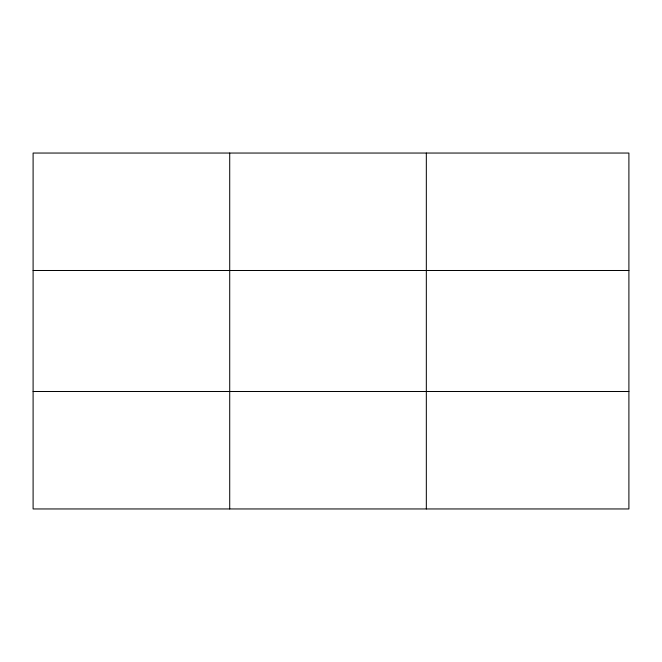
<?xml version="1.0" encoding="UTF-8"?>
<svg xmlns="http://www.w3.org/2000/svg" width="662" height="662" viewBox="0 0 662 662"><rect width="100%" height="100%" fill="white"/><g stroke="black" fill="none" stroke-linecap="round" stroke-linejoin="round"><path stroke-width="0.99" d="M229.714 153.046L229.714 508.954M426.328 153.046L426.328 508.954M628.9 270.493L628.9 153.046L33.1 153.046L33.1 508.954L628.9 508.954L628.9 270.493L33.1 270.493M33.1 391.507L628.9 391.507"/></g></svg>
